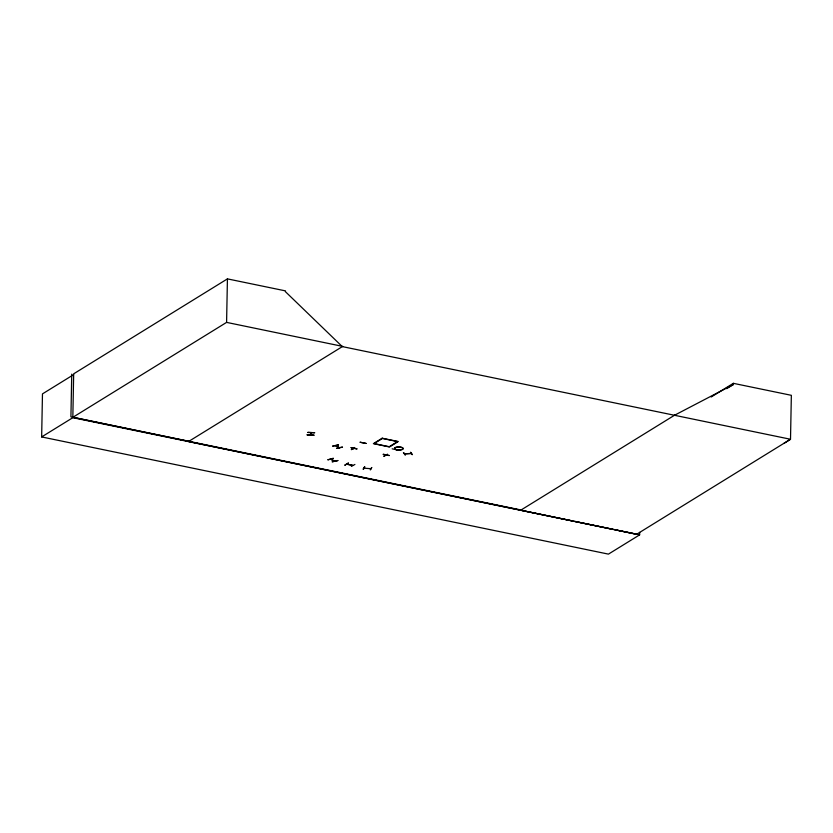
<?xml version="1.0" encoding="UTF-8"?>
<svg xmlns="http://www.w3.org/2000/svg" width="833" height="833" viewBox="0 0 833 833"><rect width="100%" height="100%" fill="white"/><g stroke="black" fill="none" stroke-linecap="round" stroke-linejoin="round"><path stroke-width="1.25" d="M639.671 532.339L639.619 534.869L608.444 554.122L41.65 436.929L42.473 393.884L73.648 374.631M71.742 374.132L70.92 416.823L188.872 441.313M41.65 436.929L72.825 417.687L73.668 373.83L227.43 278.878L285.448 290.873L285.427 291.685L342.269 346.59L790.507 439.262L791.35 395.321L733.332 383.326L711.205 396.987M521.073 509.994L72.835 417.323L226.586 322.381L227.43 278.878M726.688 388.667L733.311 384.575L733.332 383.326M313.979 435.159L307.138 434.784M351.089 447.602L357.128 448.935L351.099 447.685M383.222 454.401L389.334 455.547L383.305 454.256M338.531 444.947L332.565 446.134L338.365 444.905M307.096 434.93L313.979 435.232M307.887 432.421L314.759 432.733L307.887 432.389M310.386 435.013L311.146 432.681M311.448 432.702L310.678 435.055M403.401 452.725L405.39 455.089L403.713 452.652M351.359 449.539L354.743 447.602M348.486 463.106L344.904 465.106M363.48 469.25L364.823 466.938M371.664 467.594L370.279 469.906L371.726 467.532M339.5 447.706L335.834 445.655M330.639 459.212L334.731 461.159M783.905 443.416L790.507 439.262L636.745 534.213L574.947 521.437M344.904 465.137L348.236 463.065M354.91 464.45L351.359 466.428M674.834 415.053L520.708 510.223L188.508 441.542L342.707 346.393L226.586 322.381M354.441 447.498L351.401 449.633M353.275 448.602L353.796 448.727L353.046 448.685M385.471 455.276L384.794 455.234M387.418 454.349L383.742 456.328L387.397 454.308M365.989 443.406L359.95 442.219L366.072 443.416M398.205 450.07L392.176 448.81M674.47 415.282L733.311 384.575M404.557 453.86L411.169 453.537M333.283 458.337L327.983 459.826M327.921 459.754L333.262 458.379M330.701 459.222L334.918 461.097M337.844 460.576L332.107 461.805L337.844 460.534M342.488 447.186L336.511 448.321L342.342 447.102M346.945 464.158L352.88 465.366M352.807 465.46L346.934 464.262M404.63 453.86L411.075 453.402M384.867 455.141L385.408 455.255M412.45 454.61L410.513 452.225L412.075 454.631M339.26 447.727L335.605 445.728M370.862 468.687L364.208 468.208M572.427 520.917L521.979 510.483L612.422 529.267M72.825 417.687L639.619 534.869M614.962 529.788L636.62 534.286M364.552 466.928L363.157 469.281L364.573 466.917M382.18 438.21L373.392 443.645L389.459 446.967L398.247 441.532L382.18 438.21M382.389 438.46L374.079 443.583L389.261 446.717L397.56 441.594L382.389 438.46M395.883 449.591A4.29 1.489 1.1 0 0 403.016 448.987A4.29 1.489 1.1 0 0 397.643 447.123A4.29 1.489 1.1 0 0 395.883 449.591M395.873 449.445A4.3 1.489 1.1 0 0 403.026 448.841A4.3 1.489 1.1 0 0 397.643 446.967A4.3 1.489 1.1 0 0 395.873 449.445"/></g></svg>
